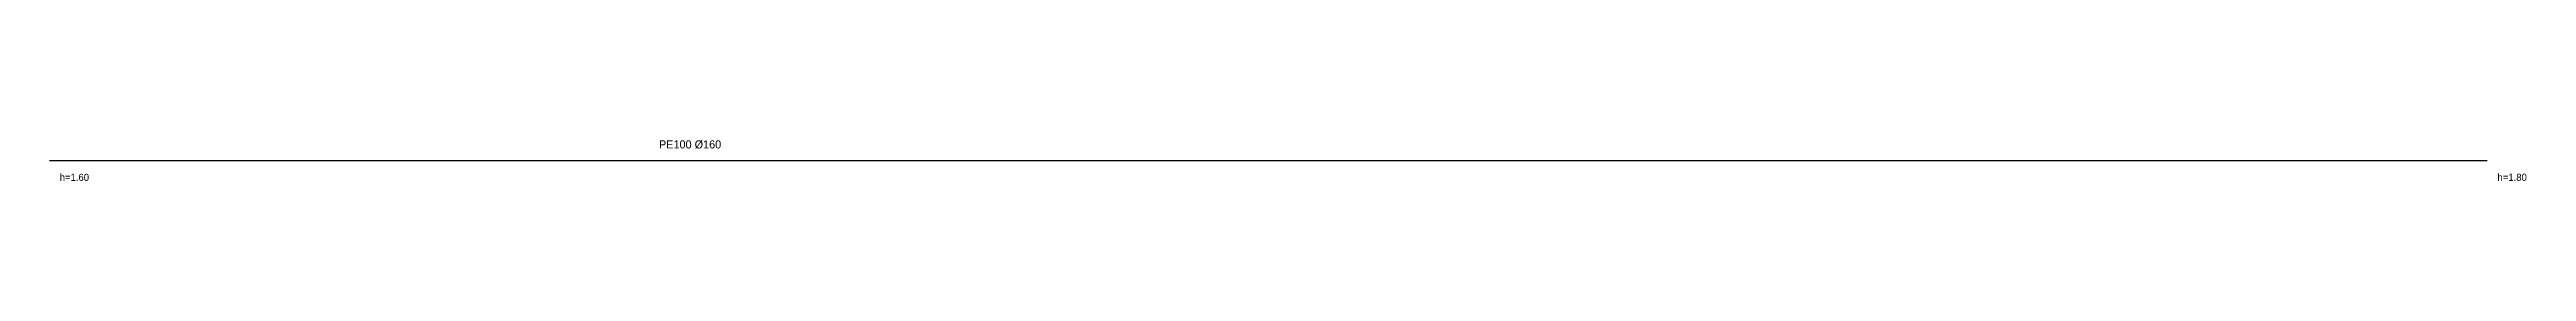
# Model space of a CAD drawing. Extents: x 0 to 121926, y 8995 to 11016.
import ezdxf

# ---------------------------------------------------------------- set-up
doc = ezdxf.new("R2010")
doc.units = 0
doc.layers.add('PODPIS', color=7, linetype='CONTINUOUS')
doc.layers.add('TRUBA', color=5, linetype='CONTINUOUS')

msp = doc.modelspace()

# ---------------------------------------------------------------- linework, layer by layer
at = {"layer": 'TRUBA'}
msp.add_lwpolyline([(0, 10000), (60000, 10000), (120000, 10000)], dxfattribs=at)

# ---------------------------------------------------------------- texts
at = {"layer": 'PODPIS'}
for s, height, p in [('PE100 Ø160', 400, (30000, 10600)), ('h=1.60', 350, (500, 9000)), ('h=1.80', 350, (120500, 9000))]:
    msp.add_text(s, height=height, dxfattribs=at).set_placement(p)

doc.saveas('drawing.dxf')
